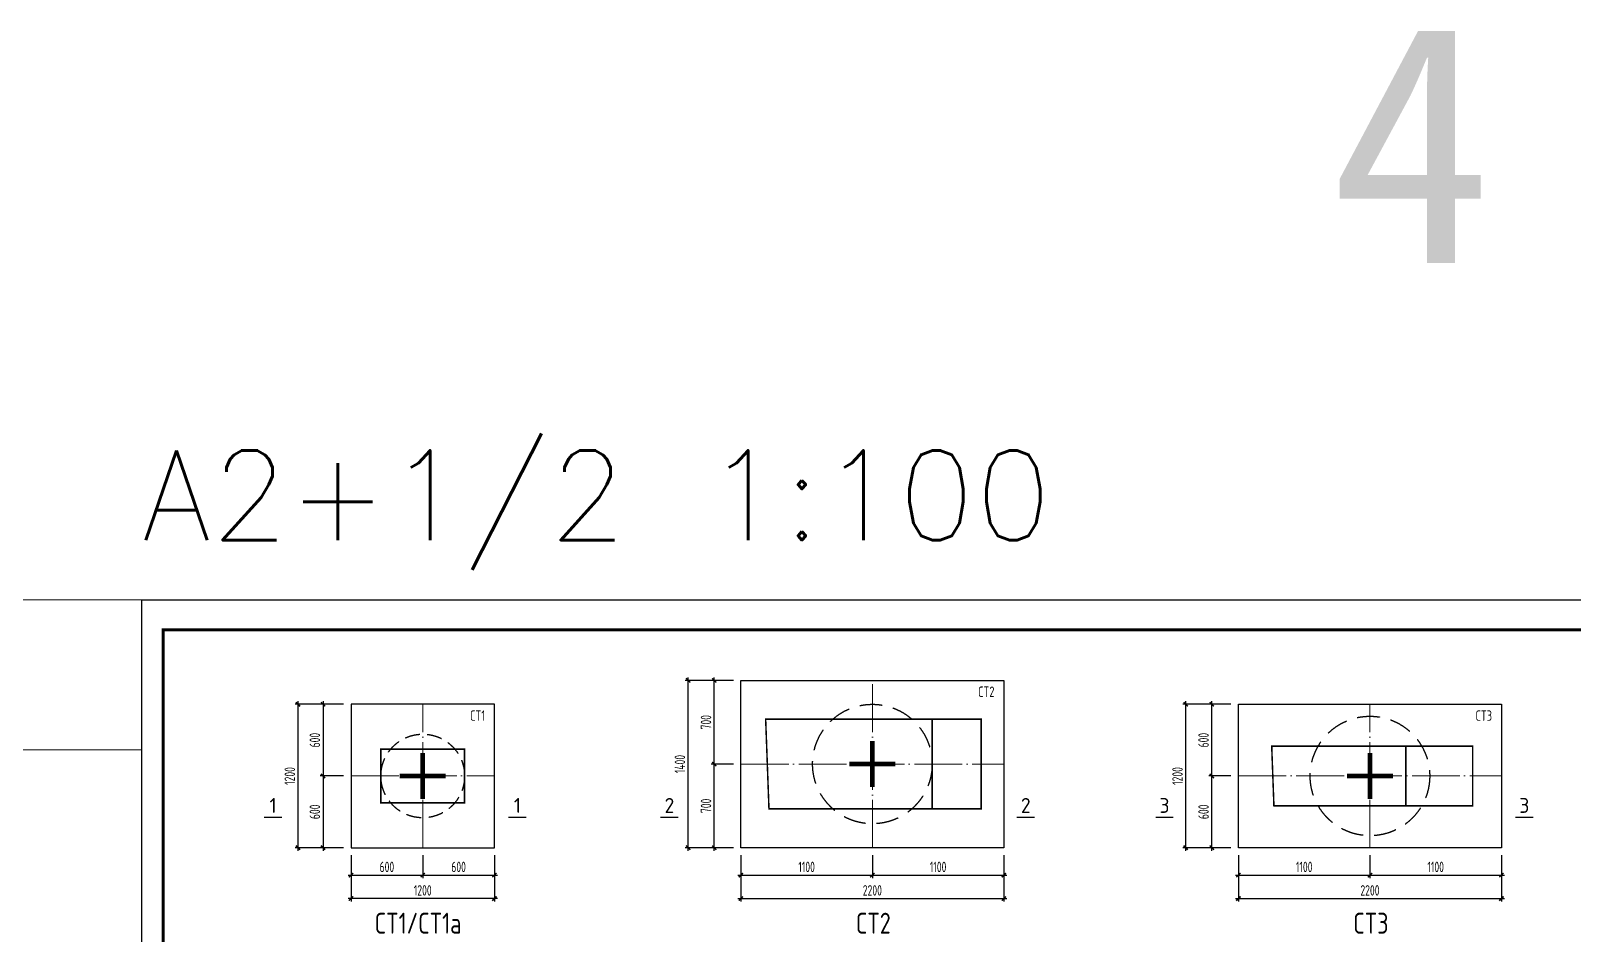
# Model space of a CAD drawing. Extents: x -3102990 to -851544, y -5293060 to -2540151.
# Drawn here: x -2447887 to -2396272, y -2642095 to -2611854 of the extents above; entities that cross this region are included whole.
import ezdxf
from ezdxf.enums import TextEntityAlignment as Align

# ---------------------------------------------------------------- set-up
doc = ezdxf.new("R2010")
doc.units = 0
doc.header["$LTSCALE"] = 1000
doc.header["$PDMODE"] = 1
doc.linetypes.add('DASHED', pattern=[0.75, 0.5, -0.25])
doc.linetypes.add('DOTE', pattern=[2.42, 2, -0.2, 0.02, -0.2])
doc.layers.get('0').update_dxf_attribs({"linetype": 'CONTINUOUS'})
doc.layers.get('Defpoints').update_dxf_attribs({"linetype": 'CONTINUOUS'})
for name, color, linetype in [('AXIS', 253, 'DOTE'), ('BEAM_CON', 4, 'CONTINUOUS'), ('COLU', 7, 'CONTINUOUS'), ('COLU_DE_TH', 7, 'CONTINUOUS'), ('DIM', 3, 'CONTINUOUS'), ('PILE_DE_DASH', 9, 'DASHED'), ('PUB_TITLE', 4, 'CONTINUOUS'), ('REIN', 1, 'CONTINUOUS'), ('TEXT', 7, 'CONTINUOUS'), ('THICK', 6, 'CONTINUOUS')]:
    doc.layers.add(name, color=color, linetype=linetype)
doc.layers.add('yichutu', color=7, linetype='CONTINUOUS', true_color=0xffffff, plot=False)
doc.styles.add('HZTXT', font='txt.shx', dxfattribs={"width": 0.7, "height": 300, "bigfont": 'hztxt.shx'})
doc.styles.add('STYLE1', font='simhei.ttf', dxfattribs={"width": 0.8})
doc.styles.add('TSSD_Dimension', font='tssdeng.shx', dxfattribs={"width": 0.7, "bigfont": 'Hztxt.shx'})
doc.styles.add('TSSD_Label', font='tssdeng.shx', dxfattribs={"width": 0.75, "bigfont": 'hztxt.shx'})
doc.styles.add('TSSD_Norm', font='Tssdeng.shx', dxfattribs={"width": 0.75, "bigfont": 'hztxt.shx'})
doc.styles.add('TSSD_Rein', font='Tssdeng.shx', dxfattribs={"width": 0.75, "bigfont": 'hztxt.shx'})
doc.dimstyles.new('TSSD_25_100', dxfattribs={"dimtxt": 350, "dimasz": 100, "dimexe": 100, "dimexo": 250, "dimgap": 100, "dimtad": 1, "dimdec": 0, "dimlfac": 0.25, "dimzin": 0, "dimdsep": 46, "dimtxsty": 'TSSD_Dimension', "dimblk": 'ARCHTICK', "dimcen": 0, "dimdle": 100, "dimclrt": 7, "dimadec": 0, "dimazin": 0, "dimtfac": 1, "dimtdec": 0, "dimtix": 1, "dimtmove": 2, "dimatfit": 3, "dimfxl": 1, "dimtolj": 1, "dimtzin": 0, "dimarcsym": 0})

# ---------------------------------------------------------------- blocks, each defined once
blk = doc.blocks.new('A$C4DB71547')
at = {"layer": 'REIN', "color": 4, "const_width": 20}
for points in [[(20.9, 106.2), (20.9, -85.5)], [(-75, 10.3), (116.8, 10.3)]]:
    blk.add_lwpolyline(points, dxfattribs=at)
blk = doc.blocks.new('_ArchTick')
at = {"color": 0, "const_width": 0.5}
blk.add_lwpolyline([(-0.71, -0.71), (0.71, 0.71)], dxfattribs=at)
blk = doc.blocks.new('*D1813')
at = {"layer": 'Defpoints', "color": 0, "ltscale": 1.5}
for p in [(-2437172, -2639200), (-2434772, -2639200), (-2434772, -2640119)]:
    blk.add_point(p, dxfattribs=at)
at = {"layer": 'DIM', "color": 0, "lineweight": -2, "ltscale": 1.5}
for p, q in [((-2437172, -2639450), (-2437172, -2640219)), ((-2434772, -2639450), (-2434772, -2640219)), ((-2437272, -2640119), (-2434672, -2640119))]:
    blk.add_line(p, q, dxfattribs=at)
at = {"layer": 'DIM', "color": 0, "lineweight": -2, "ltscale": 1.5, "xscale": 100, "yscale": 100, "zscale": 100, "rotation": 180}
blk.add_blockref('_ArchTick', (-2437172, -2640119), dxfattribs=at)
at = {"layer": 'DIM', "color": 0, "lineweight": -2, "ltscale": 1.5, "xscale": 100, "yscale": 100, "zscale": 100}
blk.add_blockref('_ArchTick', (-2434772, -2640119), dxfattribs=at)
at = {"layer": 'DIM', "color": 7, "ltscale": 1.5, "insert": (-2435972, -2639844), "char_height": 350, "attachment_point": 5, "style": 'TSSD_Dimension'}
blk.add_mtext('\\A1;600', dxfattribs=at)
blk = doc.blocks.new('*D1814')
at = {"layer": 'Defpoints', "color": 0, "ltscale": 1.5}
for p in [(-2434772, -2639200), (-2432372, -2639200), (-2432372, -2640119)]:
    blk.add_point(p, dxfattribs=at)
at = {"layer": 'DIM', "color": 0, "lineweight": -2, "ltscale": 1.5}
for p, q in [((-2434772, -2639450), (-2434772, -2640219)), ((-2432372, -2639450), (-2432372, -2640219)), ((-2434872, -2640119), (-2432272, -2640119))]:
    blk.add_line(p, q, dxfattribs=at)
at = {"layer": 'DIM', "color": 0, "lineweight": -2, "ltscale": 1.5, "xscale": 100, "yscale": 100, "zscale": 100, "rotation": 180}
blk.add_blockref('_ArchTick', (-2434772, -2640119), dxfattribs=at)
at = {"layer": 'DIM', "color": 0, "lineweight": -2, "ltscale": 1.5, "xscale": 100, "yscale": 100, "zscale": 100}
blk.add_blockref('_ArchTick', (-2432372, -2640119), dxfattribs=at)
at = {"layer": 'DIM', "color": 7, "ltscale": 1.5, "insert": (-2433572, -2639844), "char_height": 350, "attachment_point": 5, "style": 'TSSD_Dimension'}
blk.add_mtext('\\A1;600', dxfattribs=at)
blk = doc.blocks.new('*D1815')
at = {"layer": 'Defpoints', "color": 0, "ltscale": 1.5}
for p in [(-2437172, -2639200), (-2432372, -2639200), (-2437172, -2640904)]:
    blk.add_point(p, dxfattribs=at)
at = {"layer": 'DIM', "color": 0, "lineweight": -2, "ltscale": 1.5}
for p, q in [((-2437172, -2639450), (-2437172, -2641004)), ((-2432372, -2639450), (-2432372, -2641004)), ((-2432272, -2640904), (-2437272, -2640904))]:
    blk.add_line(p, q, dxfattribs=at)
at = {"layer": 'DIM', "color": 0, "lineweight": -2, "ltscale": 1.5, "xscale": 100, "yscale": 100, "zscale": 100, "rotation": 180}
blk.add_blockref('_ArchTick', (-2437172, -2640904), dxfattribs=at)
at = {"layer": 'DIM', "color": 0, "lineweight": -2, "ltscale": 1.5, "xscale": 100, "yscale": 100, "zscale": 100}
blk.add_blockref('_ArchTick', (-2432372, -2640904), dxfattribs=at)
at = {"layer": 'DIM', "color": 7, "ltscale": 1.5, "insert": (-2434772, -2640629), "char_height": 350, "attachment_point": 5, "style": 'TSSD_Dimension'}
blk.add_mtext('\\A1;1200', dxfattribs=at)
blk = doc.blocks.new('*D1816')
at = {"layer": 'Defpoints', "color": 0, "ltscale": 1.5}
for p in [(-2437172, -2634400), (-2438108, -2636800), (-2437172, -2636800)]:
    blk.add_point(p, dxfattribs=at)
at = {"layer": 'DIM', "color": 0, "lineweight": -2, "ltscale": 1.5}
for p, q in [((-2437422, -2634400), (-2438208, -2634400)), ((-2438108, -2634300), (-2438108, -2636900)), ((-2437422, -2636800), (-2438208, -2636800))]:
    blk.add_line(p, q, dxfattribs=at)
at = {"layer": 'DIM', "color": 0, "lineweight": -2, "ltscale": 1.5, "xscale": 100, "yscale": 100, "zscale": 100}
for p, rotation in [((-2438108, -2634400), 90), ((-2438108, -2636800), 270)]:
    blk.add_blockref('_ArchTick', p, dxfattribs=dict(at, rotation=rotation))
at = {"layer": 'DIM', "color": 7, "ltscale": 1.5, "insert": (-2438383, -2635600), "char_height": 350, "attachment_point": 5, "rotation": 90, "style": 'TSSD_Dimension'}
blk.add_mtext('\\A1;600', dxfattribs=at)
blk = doc.blocks.new('*D1817')
at = {"layer": 'Defpoints', "color": 0, "ltscale": 1.5}
for p in [(-2437172, -2636800), (-2438108, -2639200), (-2437172, -2639200)]:
    blk.add_point(p, dxfattribs=at)
at = {"layer": 'DIM', "color": 0, "lineweight": -2, "ltscale": 1.5}
for p, q in [((-2437422, -2636800), (-2438208, -2636800)), ((-2438108, -2636700), (-2438108, -2639300)), ((-2437422, -2639200), (-2438208, -2639200))]:
    blk.add_line(p, q, dxfattribs=at)
at = {"layer": 'DIM', "color": 0, "lineweight": -2, "ltscale": 1.5, "xscale": 100, "yscale": 100, "zscale": 100}
for p, rotation in [((-2438108, -2636800), 90), ((-2438108, -2639200), 270)]:
    blk.add_blockref('_ArchTick', p, dxfattribs=dict(at, rotation=rotation))
at = {"layer": 'DIM', "color": 7, "ltscale": 1.5, "insert": (-2438383, -2638000), "char_height": 350, "attachment_point": 5, "rotation": 90, "style": 'TSSD_Dimension'}
blk.add_mtext('\\A1;600', dxfattribs=at)
blk = doc.blocks.new('*D1818')
at = {"layer": 'Defpoints', "color": 0, "ltscale": 1.5}
for p in [(-2438946, -2634400), (-2437172, -2634400), (-2437172, -2639200)]:
    blk.add_point(p, dxfattribs=at)
at = {"layer": 'DIM', "color": 0, "lineweight": -2, "ltscale": 1.5}
for p, q in [((-2437422, -2634400), (-2439046, -2634400)), ((-2438946, -2639300), (-2438946, -2634300)), ((-2437422, -2639200), (-2439046, -2639200))]:
    blk.add_line(p, q, dxfattribs=at)
at = {"layer": 'DIM', "color": 0, "lineweight": -2, "ltscale": 1.5, "xscale": 100, "yscale": 100, "zscale": 100}
for p, rotation in [((-2438946, -2634400), 90), ((-2438946, -2639200), 270)]:
    blk.add_blockref('_ArchTick', p, dxfattribs=dict(at, rotation=rotation))
at = {"layer": 'DIM', "color": 7, "ltscale": 1.5, "insert": (-2439221, -2636800), "char_height": 350, "attachment_point": 5, "rotation": 90, "style": 'TSSD_Dimension'}
blk.add_mtext('\\A1;1200', dxfattribs=at)
blk = doc.blocks.new('*D2182')
at = {"layer": 'Defpoints', "color": 0, "ltscale": 1.5}
for p in [(-2424125, -2639200), (-2419725, -2639200), (-2419725, -2640119)]:
    blk.add_point(p, dxfattribs=at)
at = {"layer": 'DIM', "color": 0, "lineweight": -2, "ltscale": 1.5}
for p, q in [((-2424125, -2639450), (-2424125, -2640219)), ((-2419725, -2639450), (-2419725, -2640219)), ((-2424225, -2640119), (-2419625, -2640119))]:
    blk.add_line(p, q, dxfattribs=at)
at = {"layer": 'DIM', "color": 0, "lineweight": -2, "ltscale": 1.5, "xscale": 100, "yscale": 100, "zscale": 100, "rotation": 180}
blk.add_blockref('_ArchTick', (-2424125, -2640119), dxfattribs=at)
at = {"layer": 'DIM', "color": 0, "lineweight": -2, "ltscale": 1.5, "xscale": 100, "yscale": 100, "zscale": 100}
blk.add_blockref('_ArchTick', (-2419725, -2640119), dxfattribs=at)
at = {"layer": 'DIM', "color": 7, "ltscale": 1.5, "insert": (-2421925, -2639844), "char_height": 350, "attachment_point": 5, "style": 'TSSD_Dimension'}
blk.add_mtext('\\A1;1100', dxfattribs=at)
blk = doc.blocks.new('*D2183')
at = {"layer": 'Defpoints', "color": 0, "ltscale": 1.5}
for p in [(-2419725, -2639200), (-2415325, -2639200), (-2415325, -2640119)]:
    blk.add_point(p, dxfattribs=at)
at = {"layer": 'DIM', "color": 0, "lineweight": -2, "ltscale": 1.5}
for p, q in [((-2419725, -2639450), (-2419725, -2640219)), ((-2415325, -2639450), (-2415325, -2640219)), ((-2419825, -2640119), (-2415225, -2640119))]:
    blk.add_line(p, q, dxfattribs=at)
at = {"layer": 'DIM', "color": 0, "lineweight": -2, "ltscale": 1.5, "xscale": 100, "yscale": 100, "zscale": 100, "rotation": 180}
blk.add_blockref('_ArchTick', (-2419725, -2640119), dxfattribs=at)
at = {"layer": 'DIM', "color": 0, "lineweight": -2, "ltscale": 1.5, "xscale": 100, "yscale": 100, "zscale": 100}
blk.add_blockref('_ArchTick', (-2415325, -2640119), dxfattribs=at)
at = {"layer": 'DIM', "color": 7, "ltscale": 1.5, "insert": (-2417525, -2639844), "char_height": 350, "attachment_point": 5, "style": 'TSSD_Dimension'}
blk.add_mtext('\\A1;1100', dxfattribs=at)
blk = doc.blocks.new('*D2184')
at = {"layer": 'Defpoints', "color": 0, "ltscale": 1.5}
for p in [(-2424125, -2639200), (-2415325, -2639200), (-2415325, -2640904)]:
    blk.add_point(p, dxfattribs=at)
at = {"layer": 'DIM', "color": 0, "lineweight": -2, "ltscale": 1.5}
for p, q in [((-2424125, -2639450), (-2424125, -2641004)), ((-2415325, -2639450), (-2415325, -2641004)), ((-2424225, -2640904), (-2415225, -2640904))]:
    blk.add_line(p, q, dxfattribs=at)
at = {"layer": 'DIM', "color": 0, "lineweight": -2, "ltscale": 1.5, "xscale": 100, "yscale": 100, "zscale": 100, "rotation": 180}
blk.add_blockref('_ArchTick', (-2424125, -2640904), dxfattribs=at)
at = {"layer": 'DIM', "color": 0, "lineweight": -2, "ltscale": 1.5, "xscale": 100, "yscale": 100, "zscale": 100}
blk.add_blockref('_ArchTick', (-2415325, -2640904), dxfattribs=at)
at = {"layer": 'DIM', "color": 7, "ltscale": 1.5, "insert": (-2419725, -2640629), "char_height": 350, "attachment_point": 5, "style": 'TSSD_Dimension'}
blk.add_mtext('\\A1;2200', dxfattribs=at)
blk = doc.blocks.new('*D2185')
at = {"layer": 'Defpoints', "color": 0, "ltscale": 1.5}
for p in [(-2425017, -2636400), (-2424125, -2636400), (-2424125, -2639200)]:
    blk.add_point(p, dxfattribs=at)
at = {"layer": 'DIM', "color": 0, "lineweight": -2, "ltscale": 1.5}
for p, q in [((-2424375, -2636400), (-2425117, -2636400)), ((-2425017, -2639300), (-2425017, -2636300)), ((-2424375, -2639200), (-2425117, -2639200))]:
    blk.add_line(p, q, dxfattribs=at)
at = {"layer": 'DIM', "color": 0, "lineweight": -2, "ltscale": 1.5, "xscale": 100, "yscale": 100, "zscale": 100}
for p, rotation in [((-2425017, -2636400), 90), ((-2425017, -2639200), 270)]:
    blk.add_blockref('_ArchTick', p, dxfattribs=dict(at, rotation=rotation))
at = {"layer": 'DIM', "color": 7, "ltscale": 1.5, "insert": (-2425292, -2637800), "char_height": 350, "attachment_point": 5, "rotation": 90, "style": 'TSSD_Dimension'}
blk.add_mtext('\\A1;700', dxfattribs=at)
blk = doc.blocks.new('*D2186')
at = {"layer": 'Defpoints', "color": 0, "ltscale": 1.5}
for p in [(-2425017, -2633600), (-2424125, -2633600), (-2424125, -2636400)]:
    blk.add_point(p, dxfattribs=at)
at = {"layer": 'DIM', "color": 0, "lineweight": -2, "ltscale": 1.5}
for p, q in [((-2424375, -2633600), (-2425117, -2633600)), ((-2425017, -2636500), (-2425017, -2633500)), ((-2424375, -2636400), (-2425117, -2636400))]:
    blk.add_line(p, q, dxfattribs=at)
at = {"layer": 'DIM', "color": 0, "lineweight": -2, "ltscale": 1.5, "xscale": 100, "yscale": 100, "zscale": 100}
for p, rotation in [((-2425017, -2633600), 90), ((-2425017, -2636400), 270)]:
    blk.add_blockref('_ArchTick', p, dxfattribs=dict(at, rotation=rotation))
at = {"layer": 'DIM', "color": 7, "ltscale": 1.5, "insert": (-2425292, -2635000), "char_height": 350, "attachment_point": 5, "rotation": 90, "style": 'TSSD_Dimension'}
blk.add_mtext('\\A1;700', dxfattribs=at)
blk = doc.blocks.new('*D2187')
at = {"layer": 'Defpoints', "color": 0, "ltscale": 1.5}
for p in [(-2425890, -2633600), (-2424125, -2633600), (-2424125, -2639200)]:
    blk.add_point(p, dxfattribs=at)
at = {"layer": 'DIM', "color": 0, "lineweight": -2, "ltscale": 1.5}
for p, q in [((-2424375, -2633600), (-2425990, -2633600)), ((-2425890, -2639300), (-2425890, -2633500)), ((-2424375, -2639200), (-2425990, -2639200))]:
    blk.add_line(p, q, dxfattribs=at)
at = {"layer": 'DIM', "color": 0, "lineweight": -2, "ltscale": 1.5, "xscale": 100, "yscale": 100, "zscale": 100}
for p, rotation in [((-2425890, -2633600), 90), ((-2425890, -2639200), 270)]:
    blk.add_blockref('_ArchTick', p, dxfattribs=dict(at, rotation=rotation))
at = {"layer": 'DIM', "color": 7, "ltscale": 1.5, "insert": (-2426165, -2636400), "char_height": 350, "attachment_point": 5, "rotation": 90, "style": 'TSSD_Dimension'}
blk.add_mtext('\\A1;1400', dxfattribs=at)
blk = doc.blocks.new('*D2192')
at = {"layer": 'Defpoints', "color": 0, "ltscale": 1.5}
for p in [(-2407473, -2639200), (-2403073, -2639200), (-2403073, -2640119)]:
    blk.add_point(p, dxfattribs=at)
at = {"layer": 'DIM', "color": 0, "lineweight": -2, "ltscale": 1.5}
for p, q in [((-2407473, -2639450), (-2407473, -2640219)), ((-2403073, -2639450), (-2403073, -2640219)), ((-2407573, -2640119), (-2402973, -2640119))]:
    blk.add_line(p, q, dxfattribs=at)
at = {"layer": 'DIM', "color": 0, "lineweight": -2, "ltscale": 1.5, "xscale": 100, "yscale": 100, "zscale": 100, "rotation": 180}
blk.add_blockref('_ArchTick', (-2407473, -2640119), dxfattribs=at)
at = {"layer": 'DIM', "color": 0, "lineweight": -2, "ltscale": 1.5, "xscale": 100, "yscale": 100, "zscale": 100}
blk.add_blockref('_ArchTick', (-2403073, -2640119), dxfattribs=at)
at = {"layer": 'DIM', "color": 7, "ltscale": 1.5, "insert": (-2405273, -2639844), "char_height": 350, "attachment_point": 5, "style": 'TSSD_Dimension'}
blk.add_mtext('\\A1;1100', dxfattribs=at)
blk = doc.blocks.new('*D2193')
at = {"layer": 'Defpoints', "color": 0, "ltscale": 1.5}
for p in [(-2403073, -2639200), (-2398673, -2639200), (-2398673, -2640119)]:
    blk.add_point(p, dxfattribs=at)
at = {"layer": 'DIM', "color": 0, "lineweight": -2, "ltscale": 1.5}
for p, q in [((-2403073, -2639450), (-2403073, -2640219)), ((-2398673, -2639450), (-2398673, -2640219)), ((-2403173, -2640119), (-2398573, -2640119))]:
    blk.add_line(p, q, dxfattribs=at)
at = {"layer": 'DIM', "color": 0, "lineweight": -2, "ltscale": 1.5, "xscale": 100, "yscale": 100, "zscale": 100, "rotation": 180}
blk.add_blockref('_ArchTick', (-2403073, -2640119), dxfattribs=at)
at = {"layer": 'DIM', "color": 0, "lineweight": -2, "ltscale": 1.5, "xscale": 100, "yscale": 100, "zscale": 100}
blk.add_blockref('_ArchTick', (-2398673, -2640119), dxfattribs=at)
at = {"layer": 'DIM', "color": 7, "ltscale": 1.5, "insert": (-2400873, -2639844), "char_height": 350, "attachment_point": 5, "style": 'TSSD_Dimension'}
blk.add_mtext('\\A1;1100', dxfattribs=at)
blk = doc.blocks.new('*D2194')
at = {"layer": 'Defpoints', "color": 0, "ltscale": 1.5}
for p in [(-2407473, -2639200), (-2398673, -2639200), (-2398673, -2640904)]:
    blk.add_point(p, dxfattribs=at)
at = {"layer": 'DIM', "color": 0, "lineweight": -2, "ltscale": 1.5}
for p, q in [((-2407473, -2639450), (-2407473, -2641004)), ((-2398673, -2639450), (-2398673, -2641004)), ((-2407573, -2640904), (-2398573, -2640904))]:
    blk.add_line(p, q, dxfattribs=at)
at = {"layer": 'DIM', "color": 0, "lineweight": -2, "ltscale": 1.5, "xscale": 100, "yscale": 100, "zscale": 100, "rotation": 180}
blk.add_blockref('_ArchTick', (-2407473, -2640904), dxfattribs=at)
at = {"layer": 'DIM', "color": 0, "lineweight": -2, "ltscale": 1.5, "xscale": 100, "yscale": 100, "zscale": 100}
blk.add_blockref('_ArchTick', (-2398673, -2640904), dxfattribs=at)
at = {"layer": 'DIM', "color": 7, "ltscale": 1.5, "insert": (-2403073, -2640629), "char_height": 350, "attachment_point": 5, "style": 'TSSD_Dimension'}
blk.add_mtext('\\A1;2200', dxfattribs=at)
blk = doc.blocks.new('*D2195')
at = {"layer": 'Defpoints', "color": 0, "ltscale": 1.5}
for p in [(-2408366, -2636800), (-2407473, -2636800), (-2407473, -2639200)]:
    blk.add_point(p, dxfattribs=at)
at = {"layer": 'DIM', "color": 0, "lineweight": -2, "ltscale": 1.5}
for p, q in [((-2407723, -2636800), (-2408466, -2636800)), ((-2408366, -2639300), (-2408366, -2636700)), ((-2407723, -2639200), (-2408466, -2639200))]:
    blk.add_line(p, q, dxfattribs=at)
at = {"layer": 'DIM', "color": 0, "lineweight": -2, "ltscale": 1.5, "xscale": 100, "yscale": 100, "zscale": 100}
for p, rotation in [((-2408366, -2636800), 90), ((-2408366, -2639200), 270)]:
    blk.add_blockref('_ArchTick', p, dxfattribs=dict(at, rotation=rotation))
at = {"layer": 'DIM', "color": 7, "ltscale": 1.5, "insert": (-2408641, -2638000), "char_height": 350, "attachment_point": 5, "rotation": 90, "style": 'TSSD_Dimension'}
blk.add_mtext('\\A1;600', dxfattribs=at)
blk = doc.blocks.new('*D2196')
at = {"layer": 'Defpoints', "color": 0, "ltscale": 1.5}
for p in [(-2408366, -2634400), (-2407473, -2634400), (-2407473, -2636800)]:
    blk.add_point(p, dxfattribs=at)
at = {"layer": 'DIM', "color": 0, "lineweight": -2, "ltscale": 1.5}
for p, q in [((-2407723, -2634400), (-2408466, -2634400)), ((-2408366, -2636900), (-2408366, -2634300)), ((-2407723, -2636800), (-2408466, -2636800))]:
    blk.add_line(p, q, dxfattribs=at)
at = {"layer": 'DIM', "color": 0, "lineweight": -2, "ltscale": 1.5, "xscale": 100, "yscale": 100, "zscale": 100}
for p, rotation in [((-2408366, -2634400), 90), ((-2408366, -2636800), 270)]:
    blk.add_blockref('_ArchTick', p, dxfattribs=dict(at, rotation=rotation))
at = {"layer": 'DIM', "color": 7, "ltscale": 1.5, "insert": (-2408641, -2635600), "char_height": 350, "attachment_point": 5, "rotation": 90, "style": 'TSSD_Dimension'}
blk.add_mtext('\\A1;600', dxfattribs=at)
blk = doc.blocks.new('*D2197')
at = {"layer": 'Defpoints', "color": 0, "ltscale": 1.5}
for p in [(-2409238, -2634400), (-2407473, -2634400), (-2407473, -2639200)]:
    blk.add_point(p, dxfattribs=at)
at = {"layer": 'DIM', "color": 0, "lineweight": -2, "ltscale": 1.5}
for p, q in [((-2407723, -2634400), (-2409338, -2634400)), ((-2409238, -2639300), (-2409238, -2634300)), ((-2407723, -2639200), (-2409338, -2639200))]:
    blk.add_line(p, q, dxfattribs=at)
at = {"layer": 'DIM', "color": 0, "lineweight": -2, "ltscale": 1.5, "xscale": 100, "yscale": 100, "zscale": 100}
for p, rotation in [((-2409238, -2634400), 90), ((-2409238, -2639200), 270)]:
    blk.add_blockref('_ArchTick', p, dxfattribs=dict(at, rotation=rotation))
at = {"layer": 'DIM', "color": 7, "ltscale": 1.5, "insert": (-2409513, -2636800), "char_height": 350, "attachment_point": 5, "rotation": 90, "style": 'TSSD_Dimension'}
blk.add_mtext('\\A1;1200', dxfattribs=at)
blk = doc.blocks.new('A$C18BE6784')
at = {"layer": 'PUB_TITLE'}
blk.add_lwpolyline([(0, 0), (0, 42000), (89100, 42000), (89100, 0)], close=True, dxfattribs=at)
at = {"layer": 'PUB_TITLE', "const_width": 100}
blk.add_lwpolyline([(88100, 1000), (88100, 41000), (713, 41000), (713, 1000), (88100, 1000)], dxfattribs=at)
blk = doc.blocks.new('yct-891-420-89100-42000-100-2004.0')
at = {"layer": 'yichutu', "color": 7, "true_color": 0xffffff}
blk.add_lwpolyline([(0, 0), (0, 42000), (89100, 42000), (89100, 0)], close=True, dxfattribs=at)
at = {"layer": 'yichutu', "color": 7, "true_color": 0xffffff, "style": 'HZTXT'}
blk.add_text('A2+1/2 1:100', height=3000, dxfattribs=at).set_placement((0, 44000))

msp = doc.modelspace()

# ---------------------------------------------------------------- linework, layer by layer
at = {"layer": 'AXIS', "linetype": 'DOTE', "lineweight": 5, "ltscale": 0.8}
for p, q in [((-2419724.53, -2639199.52), (-2419724.53, -2633599.52)), ((-2434771.66, -2639199.52), (-2434771.66, -2634399.52)), ((-2403072.73, -2639199.52), (-2403072.73, -2634399.52)), ((-2424124.53, -2636399.52), (-2415324.53, -2636399.52)), ((-2437171.66, -2636799.52), (-2432371.66, -2636799.52)), ((-2407472.73, -2636799.52), (-2398672.73, -2636799.52))]:
    msp.add_line(p, q, dxfattribs=at)
at = {"layer": 'BEAM_CON', "lineweight": 5, "ltscale": 1.5}
msp.add_lwpolyline([(-2451603.83, -2630902.4), (-2444169.84, -2630902.4), (-2444169.84, -2635920.73), (-2451603.83, -2635920.73)], close=True, dxfattribs=at)
at = {"layer": 'COLU'}
for points in [[(-2424124.53, -2633599.52), (-2415324.53, -2633599.52), (-2415324.53, -2639199.52), (-2424124.53, -2639199.52)], [(-2432371.66, -2634399.52), (-2437171.66, -2634399.52), (-2437171.66, -2639199.52), (-2432371.66, -2639199.52)], [(-2407472.73, -2634399.52), (-2398672.73, -2634399.52), (-2398672.73, -2639199.52), (-2407472.73, -2639199.52)]]:
    msp.add_lwpolyline(points, close=True, dxfattribs=at)
at = {"layer": 'COLU_DE_TH', "const_width": 50}
for points in [[(-2423185.22, -2637899.34), (-2416084.38, -2637899.34), (-2416084.38, -2634899.34), (-2423295.54, -2634900.03)], [(-2417724.38, -2634899.5), (-2416084.38, -2634899.5), (-2416084.38, -2637899.34), (-2417724.38, -2637899.34)], [(-2436171.66, -2635899.52), (-2433371.66, -2635899.52), (-2433371.66, -2637699.52), (-2436171.66, -2637699.52)], [(-2406360.25, -2635799.52), (-2399632.73, -2635799.52), (-2399632.73, -2637799.52), (-2406286.68, -2637799.52)], [(-2401872.73, -2635799.52), (-2399632.73, -2635799.52), (-2399632.73, -2637799.52), (-2401872.73, -2637799.52)]]:
    msp.add_lwpolyline(points, close=True, dxfattribs=at)
at = {"layer": 'PILE_DE_DASH', "ltscale": 1.5}
for centre in [(-2419724.53, -2636399.52), (-2403072.73, -2636799.52)]:
    msp.add_circle(centre, 2000, dxfattribs=at)
at = {"layer": 'PILE_DE_DASH'}
msp.add_circle((-2434771.66, -2636799.52), 1400, dxfattribs=at)
at = {"layer": 'THICK', "const_width": 50}
for points in [[(-2439480.62, -2638186.22), (-2440080.62, -2638186.22)], [(-2431302.6, -2638186.22), (-2431902.6, -2638186.22)], [(-2426216.07, -2638186.22), (-2426816.07, -2638186.22)], [(-2414290.59, -2638186.22), (-2414890.59, -2638186.22)], [(-2409648.01, -2638186.22), (-2410248.01, -2638186.22)], [(-2397606.62, -2638186.22), (-2398206.62, -2638186.22)]]:
    msp.add_lwpolyline(points, dxfattribs=at)

# ---------------------------------------------------------------- block references
at = {"ltscale": 1.5}
msp.add_blockref('A$C18BE6784', (-2444169.83, -2672902.4), dxfattribs=at)
at = {"layer": 'COLU', "ltscale": 1.5, "yscale": 8, "zscale": 8}
for p, xscale in [((-2419891.76, -2636482.28), 8), ((-2434604.42, -2636882.28), -8), ((-2403239.97, -2636882.28), 8)]:
    msp.add_blockref('A$C4DB71547', p, dxfattribs=dict(at, xscale=xscale))
at = {"layer": 'yichutu'}
msp.add_blockref('yct-891-420-89100-42000-100-2004.0', (-2444169.84, -2672902.4), dxfattribs=at)

# ---------------------------------------------------------------- texts
at = {"color": 3, "style": 'STYLE1'}
msp.add_text('4', height=8000, dxfattribs=at).set_placement((-2404409.79, -2619625.18))
at = {"layer": 'TEXT', "style": 'TSSD_Rein', "width": 0.75}
for s, p in [('CT2', (-2415639.25, -2634153.91)), ('CT1', (-2432686.38, -2634953.91)), ('CT3', (-2398987.46, -2634953.91))]:
    msp.add_text(s, height=350, dxfattribs=at).set_placement(p, align=Align.RIGHT)
at = {"layer": 'TEXT', "style": 'TSSD_Norm'}
for s, p in [('1', (-2439780.62, -2637786.22)), ('1', (-2431602.6, -2637786.22)), ('2', (-2426516.07, -2637786.22)), ('2', (-2414590.59, -2637786.22)), ('3', (-2409948.01, -2637786.22)), ('3', (-2397906.62, -2637786.22))]:
    msp.add_text(s, height=500, dxfattribs=at).set_placement(p, align=Align.MIDDLE_CENTER)
at = {"layer": 'TEXT', "style": 'TSSD_Label', "width": 0.8}
for s, p in [('CT1/CT1a', (-2434930.23, -2642077.95)), ('CT2', (-2419694.38, -2642077.95)), ('CT3', (-2403042.59, -2642077.95))]:
    msp.add_text(s, height=700, dxfattribs=at).set_placement(p, align=Align.CENTER)

# ---------------------------------------------------------------- dimensions: what is measured, and where the dimension line sits
at = {"layer": 'DIM', "ltscale": 1.5}
for base, p1, p2, picture, middle in [((-2425890.03, -2633599.52), (-2424124.53, -2639199.52), (-2424124.53, -2633599.52), '*D2187', (-2426165.03, -2636399.52)), ((-2425017.35, -2633599.52), (-2424124.53, -2636399.52), (-2424124.53, -2633599.52), '*D2186', (-2425292.35, -2634999.52)), ((-2438945.99, -2634399.52), (-2437171.66, -2639199.52), (-2437171.66, -2634399.52), '*D1818', (-2439220.99, -2636799.52)), ((-2438107.85, -2636799.52), (-2437171.66, -2634399.52), (-2437171.66, -2636799.52), '*D1816', (-2438382.85, -2635599.52)), ((-2409238.24, -2634399.52), (-2407472.73, -2639199.52), (-2407472.73, -2634399.52), '*D2197', (-2409513.24, -2636799.52)), ((-2408365.55, -2634399.52), (-2407472.73, -2636799.52), (-2407472.73, -2634399.52), '*D2196', (-2408640.55, -2635599.52)), ((-2425017.35, -2636399.52), (-2424124.53, -2639199.52), (-2424124.53, -2636399.52), '*D2185', (-2425292.35, -2637799.52)), ((-2438107.85, -2639199.52), (-2437171.66, -2636799.52), (-2437171.66, -2639199.52), '*D1817', (-2438382.85, -2637999.52)), ((-2408365.55, -2636799.52), (-2407472.73, -2639199.52), (-2407472.73, -2636799.52), '*D2195', (-2408640.55, -2637999.52))]:
    dim = msp.add_linear_dim(base=base, p1=p1, p2=p2, angle=90, dimstyle='TSSD_25_100', dxfattribs=at)
    dim.commit()
    dim.dimension.update_dxf_attribs({"geometry": picture, "text_midpoint": middle})
for base, p1, p2, picture, middle in [((-2434771.66, -2640119.05), (-2437171.66, -2639199.52), (-2434771.66, -2639199.52), '*D1813', (-2435971.66, -2639844.05)), ((-2437171.66, -2640903.52), (-2432371.66, -2639199.52), (-2437171.66, -2639199.52), '*D1815', (-2434771.66, -2640628.52)), ((-2432371.66, -2640119.05), (-2434771.66, -2639199.52), (-2432371.66, -2639199.52), '*D1814', (-2433571.66, -2639844.05)), ((-2419724.53, -2640119.05), (-2424124.53, -2639199.52), (-2419724.53, -2639199.52), '*D2182', (-2421924.53, -2639844.05)), ((-2415324.53, -2640903.52), (-2424124.53, -2639199.52), (-2415324.53, -2639199.52), '*D2184', (-2419724.53, -2640628.52)), ((-2415324.53, -2640119.05), (-2419724.53, -2639199.52), (-2415324.53, -2639199.52), '*D2183', (-2417524.53, -2639844.05)), ((-2403072.73, -2640119.05), (-2407472.73, -2639199.52), (-2403072.73, -2639199.52), '*D2192', (-2405272.73, -2639844.05)), ((-2398672.73, -2640903.52), (-2407472.73, -2639199.52), (-2398672.73, -2639199.52), '*D2194', (-2403072.73, -2640628.52)), ((-2398672.73, -2640119.05), (-2403072.73, -2639199.52), (-2398672.73, -2639199.52), '*D2193', (-2400872.73, -2639844.05))]:
    dim = msp.add_linear_dim(base=base, p1=p1, p2=p2, dimstyle='TSSD_25_100', dxfattribs=at)
    dim.commit()
    dim.dimension.update_dxf_attribs({"geometry": picture, "text_midpoint": middle})

doc.saveas('drawing.dxf')
